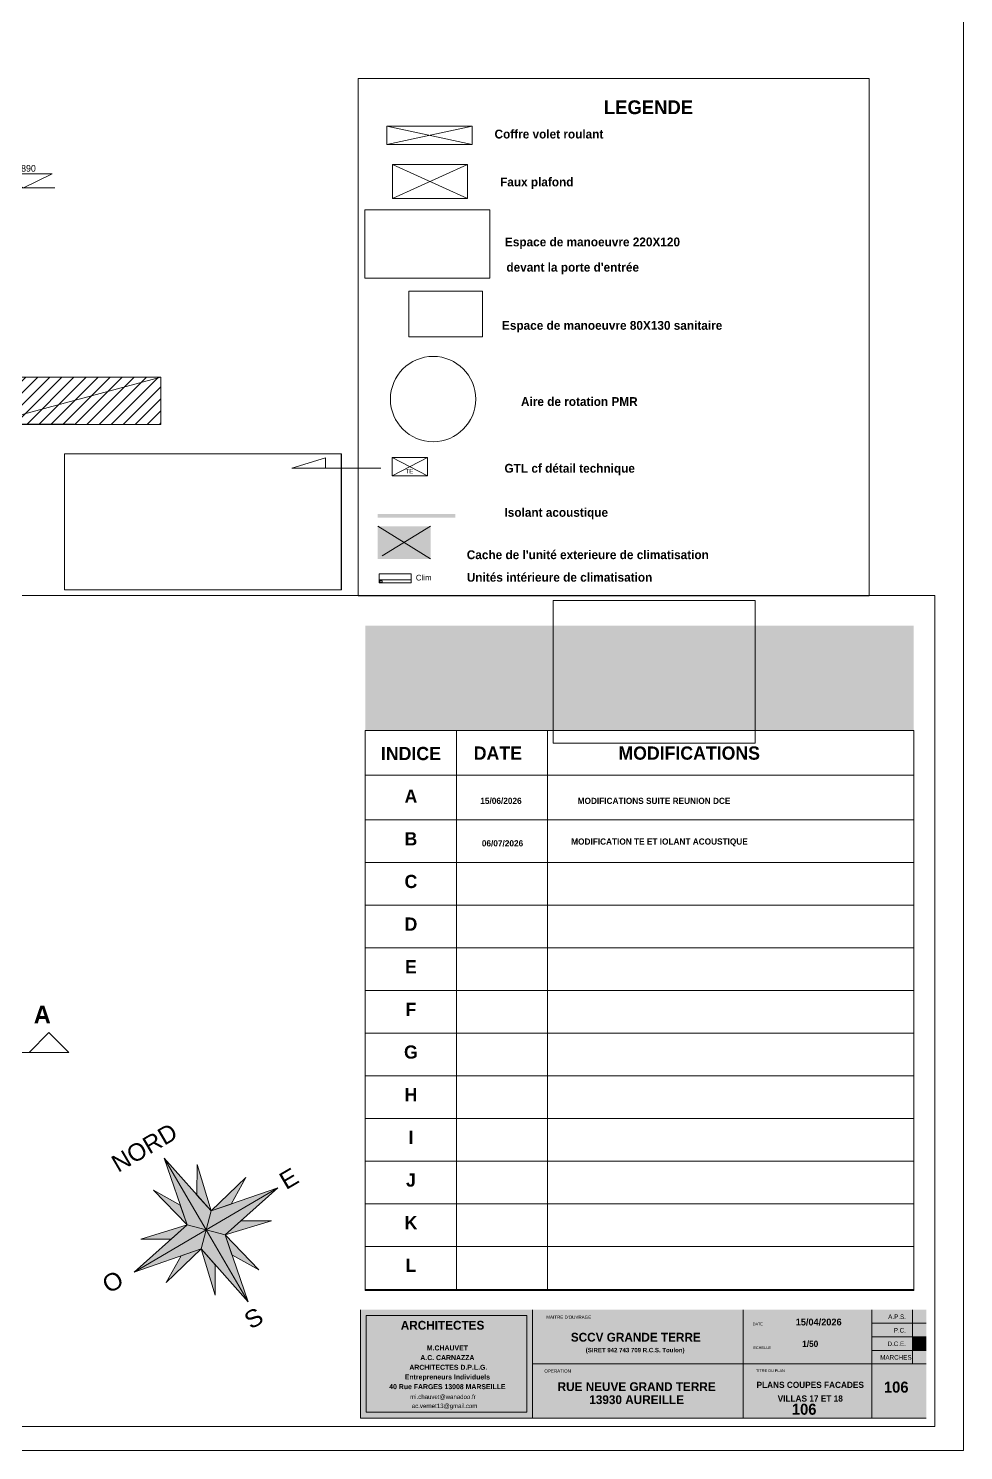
# Model space of a CAD drawing. Header units: metres. Extents: x -36.1 to 26, y -0.1 to 41.9.
# Drawn here: x 9.52 to 25.96, y -0.14 to 24.87 of the extents above; entities that cross this region are included whole.
import ezdxf
from ezdxf.enums import TextEntityAlignment as Align
from ezdxf.lldxf.tags import DXFTag

# ---------------------------------------------------------------- set-up
doc = ezdxf.new("R2010")
doc.units = ezdxf.units.M
doc.header["$MEASUREMENT"] = 0
doc.header["$XCLIPFRAME"] = 2
for name, color, linetype in [('Calque commun', 7, 'Continuous'), ('Calque100', 7, 'Continuous'), ('Calque5', 7, 'Continuous'), ('Calque9', 7, 'Continuous'), ('Cotations', 7, 'Continuous'), ('Textes', 7, 'Continuous')]:
    doc.layers.add(name, color=color, linetype=linetype)
doc.styles.add('Arial12', font='arial.ttf', dxfattribs={"width": 1.037433, "height": 2.319387})
doc.styles.add('Arial13', font='arial.ttf', dxfattribs={"width": 1.027642, "height": 2.319387})
doc.styles.add('Arial14', font='arial.ttf', dxfattribs={"width": 0.996783, "height": 2.319387})
doc.styles.add('Arial4', font='arial.ttf', dxfattribs={"height": 0.077313})
doc.styles.add('Arial5', font='arial.ttf', dxfattribs={"height": 0.098961})
doc.styles.add('Arial6', font='arial.ttf', dxfattribs={"height": 0.185551})
doc.styles.add('Arial7', font='arial.ttf', dxfattribs={"height": 0.216476})
doc.styles.add('Century Gothic14', font='GOTHICB.TTF', dxfattribs={"height": 0.193894})
doc.styles.add('Century Gothic16', font='GOTHIC.TTF', dxfattribs={"height": 0.159822})
doc.styles.add('Century Gothic17', font='GOTHIC.TTF', dxfattribs={"height": 0.159838})
doc.styles.add('Century Gothic18', font='GOTHICB.TTF', dxfattribs={"height": 0.155115})
doc.styles.add('Century Gothic19', font='GOTHICB.TTF', dxfattribs={"height": 0.241204})
doc.styles.add('Century Gothic2', font='GOTHIC.TTF', dxfattribs={"height": 0.116363})
doc.styles.add('Century Gothic20', font='GOTHICB.TTF', dxfattribs={"height": 0.046535})
doc.styles.add('Century Gothic21', font='GOTHICB.TTF', dxfattribs={"height": 0.077558})
doc.styles.add('Century Gothic22', font='GOTHICB.TTF', dxfattribs={"height": 0.465345})
doc.styles.add('Century Gothic24', font='GOTHICB.TTF', dxfattribs={"height": 0.108581})
doc.styles.add('Century Gothic25', font='GOTHICB.TTF', dxfattribs={"height": 0.242755})
doc.styles.add('Century Gothic6', font='GOTHIC.TTF', dxfattribs={"height": 0.077575})
doc.styles.add('Century Gothic8', font='GOTHICB.TTF', dxfattribs={"height": 0.31023})
tags = doc.linetypes.add('DASHDOT2', pattern=[0.5, 0.25, -0.125, 0, -0.125]).pattern_tags.tags
tags[10:11] = [DXFTag(74, 4), DXFTag(75, 0), DXFTag(340, '0'), DXFTag(46, 1.0), DXFTag(50, 0.0), DXFTag(44, 0.0), DXFTag(45, 0.0)]
tags[8:9] = [DXFTag(74, 4), DXFTag(75, 0), DXFTag(340, '0'), DXFTag(46, 1.0), DXFTag(50, 0.0), DXFTag(44, 0.0), DXFTag(45, 0.0)]
tags[6:7] = [DXFTag(74, 4), DXFTag(75, 0), DXFTag(340, '0'), DXFTag(46, 1.0), DXFTag(50, 0.0), DXFTag(44, 0.0), DXFTag(45, 0.0)]
tags[4:5] = [DXFTag(74, 4), DXFTag(75, 0), DXFTag(340, '0'), DXFTag(46, 1.0), DXFTag(50, 0.0), DXFTag(44, 0.0), DXFTag(45, 0.0)]
tags = doc.linetypes.add('DIVIDE2', pattern=[0.625, 0.25, -0.125, 0, -0.125, 0, -0.125]).pattern_tags.tags
tags[14:15] = [DXFTag(74, 4), DXFTag(75, 0), DXFTag(340, '0'), DXFTag(46, 1.0), DXFTag(50, 0.0), DXFTag(44, 0.0), DXFTag(45, 0.0)]
tags[12:13] = [DXFTag(74, 4), DXFTag(75, 0), DXFTag(340, '0'), DXFTag(46, 1.0), DXFTag(50, 0.0), DXFTag(44, 0.0), DXFTag(45, 0.0)]
tags[10:11] = [DXFTag(74, 4), DXFTag(75, 0), DXFTag(340, '0'), DXFTag(46, 1.0), DXFTag(50, 0.0), DXFTag(44, 0.0), DXFTag(45, 0.0)]
tags[8:9] = [DXFTag(74, 4), DXFTag(75, 0), DXFTag(340, '0'), DXFTag(46, 1.0), DXFTag(50, 0.0), DXFTag(44, 0.0), DXFTag(45, 0.0)]
tags[6:7] = [DXFTag(74, 4), DXFTag(75, 0), DXFTag(340, '0'), DXFTag(46, 1.0), DXFTag(50, 0.0), DXFTag(44, 0.0), DXFTag(45, 0.0)]
tags[4:5] = [DXFTag(74, 4), DXFTag(75, 0), DXFTag(340, '0'), DXFTag(46, 1.0), DXFTag(50, 0.0), DXFTag(44, 0.0), DXFTag(45, 0.0)]
tags = doc.linetypes.add('HIDDEN', pattern=[0.375, 0.25, -0.125]).pattern_tags.tags
tags[6:7] = [DXFTag(74, 4), DXFTag(75, 0), DXFTag(340, '0'), DXFTag(46, 1.0), DXFTag(50, 0.0), DXFTag(44, 0.0), DXFTag(45, 0.0)]
tags[4:5] = [DXFTag(74, 4), DXFTag(75, 0), DXFTag(340, '0'), DXFTag(46, 1.0), DXFTag(50, 0.0), DXFTag(44, 0.0), DXFTag(45, 0.0)]
tags = doc.linetypes.add('HIDDEN2', pattern=[0.1875, 0.125, -0.0625]).pattern_tags.tags
tags[6:7] = [DXFTag(74, 4), DXFTag(75, 0), DXFTag(340, '0'), DXFTag(46, 1.0), DXFTag(50, 0.0), DXFTag(44, 0.0), DXFTag(45, 0.0)]
tags[4:5] = [DXFTag(74, 4), DXFTag(75, 0), DXFTag(340, '0'), DXFTag(46, 1.0), DXFTag(50, 0.0), DXFTag(44, 0.0), DXFTag(45, 0.0)]
picture_1 = doc.add_image_def('image1.jpg', size_in_pixel=(1169, 826))
picture_2 = doc.add_image_def('image2.jpg', size_in_pixel=(789, 328))

# ---------------------------------------------------------------- blocks, each defined once
blk = doc.blocks.new('Block4')
at = {"layer": 'Calque commun', "color": 0, "linetype": 'Continuous', "lineweight": 9}
blk.add_line((-0.55, 0), (0.55, 0), dxfattribs=at)
blk.add_polyline3d([(-0.5, 0.25, 0), (0, 0, 0), (0.5, 0.25, 0), (-0.5, 0.25, 0)], dxfattribs=at)
blk = doc.blocks.new('Lvl1')
at = {"layer": 'Calque commun', "color": 0, "linetype": 'ByBlock', "lineweight": -2}
blk.add_blockref('Block4', (0, 0), dxfattribs=at)
blk = doc.blocks.new('new222')
at = {"layer": 'Calque commun', "color": 5, "linetype": 'ByBlock', "lineweight": -2}
blk.add_blockref('Lvl1', (9.432, 22.065), dxfattribs=at)
at = {"layer": 'Calque commun', "color": 5, "linetype": 'ByBlock', "lineweight": -2, "style": 'Century Gothic2'}
blk.add_text('12890', height=0.1164, dxfattribs=at).set_placement((9.431, 22.315), align=Align.BOTTOM_CENTER)
blk = doc.blocks.new('hatch2')
at = {"layer": 'Calque commun', "color": 7, "linetype": 'Continuous', "lineweight": 9}
for p, q in [((-4.189, 19.291), (-5.565, 17.915)), ((-3.977, 19.29), (-5.352, 17.915)), ((-3.766, 19.289), (-5.14, 17.915)), ((-3.555, 19.288), (-4.928, 17.915)), ((-3.343, 19.288), (-4.716, 17.915)), ((-4.4, 19.292), (-4.632, 19.06)), ((-4.613, 19.291), (-4.632, 19.272)), ((-3.132, 19.287), (-4.504, 17.915)), ((-2.921, 19.286), (-4.292, 17.915)), ((-2.709, 19.285), (-4.08, 17.915)), ((-2.498, 19.284), (-3.867, 17.915)), ((-2.287, 19.284), (-3.655, 17.915)), ((-2.075, 19.283), (-3.443, 17.915)), ((-1.864, 19.282), (-3.231, 17.915)), ((-1.653, 19.281), (-3.019, 17.915)), ((-1.441, 19.28), (-2.807, 17.915)), ((-1.23, 19.28), (-2.595, 17.915)), ((-1.019, 19.279), (-2.383, 17.915)), ((-0.807, 19.278), (-2.17, 17.915)), ((-0.596, 19.277), (-1.958, 17.915)), ((-0.385, 19.276), (-1.746, 17.915)), ((-0.173, 19.276), (-1.534, 17.915)), ((0.038, 19.275), (-1.322, 17.915)), ((0.249, 19.274), (-1.11, 17.915)), ((0.461, 19.273), (-0.898, 17.915)), ((0.672, 19.272), (-0.686, 17.915)), ((0.883, 19.272), (-0.473, 17.915)), ((1.095, 19.271), (-0.261, 17.915)), ((1.306, 19.27), (-0.049, 17.915)), ((1.517, 19.269), (0.163, 17.915)), ((1.729, 19.268), (0.375, 17.915)), ((1.94, 19.268), (0.587, 17.915)), ((2.151, 19.267), (0.799, 17.915)), ((2.204, 19.108), (1.011, 17.915)), ((-15.302, 18.996), (-16.15, 18.148)), ((-15.09, 18.996), (-16.15, 17.936)), ((-15.939, 18.996), (-16.149, 18.786)), ((-15.726, 18.996), (-16.149, 18.573)), ((-15.514, 18.996), (-16.149, 18.361)), ((-14.878, 18.996), (-15.959, 17.915)), ((-14.666, 18.996), (-15.747, 17.915)), ((-14.454, 18.996), (-15.535, 17.915)), ((-14.241, 18.996), (-15.323, 17.915)), ((-14.029, 18.996), (-15.11, 17.915)), ((-13.817, 18.996), (-14.898, 17.915)), ((-13.605, 18.996), (-14.686, 17.915)), ((-13.393, 18.996), (-14.474, 17.915)), ((-13.181, 18.996), (-14.262, 17.915)), ((-12.969, 18.996), (-14.05, 17.915)), ((-12.757, 18.996), (-13.838, 17.915)), ((-12.544, 18.996), (-13.625, 17.915)), ((-12.331, 18.998), (-13.413, 17.915)), ((-12.117, 18.999), (-13.201, 17.915)), ((-11.904, 19.001), (-12.989, 17.915)), ((-11.691, 19.001), (-12.777, 17.915)), ((-11.478, 19.001), (-12.565, 17.915)), ((-11.266, 19.002), (-12.353, 17.915)), ((-11.053, 19.002), (-12.141, 17.915)), ((-10.841, 19.002), (-11.928, 17.915)), ((-10.629, 19.002), (-11.716, 17.915)), ((-10.417, 19.002), (-11.504, 17.915)), ((-10.205, 19.002), (-11.292, 17.915)), ((-9.993, 19.002), (-11.08, 17.915)), ((-9.781, 19.002), (-10.868, 17.915)), ((-9.568, 19.002), (-10.656, 17.915)), ((-9.356, 19.002), (-10.444, 17.915)), ((-9.144, 19.002), (-10.231, 17.915)), ((-8.932, 19.002), (-10.019, 17.915)), ((-8.72, 19.002), (-9.807, 17.915)), ((-8.508, 19.002), (-9.595, 17.915)), ((-8.296, 19.002), (-9.383, 17.915)), ((-8.083, 19.002), (-9.171, 17.915)), ((-7.871, 19.002), (-8.959, 17.915)), ((-7.659, 19.002), (-8.746, 17.915)), ((-7.447, 19.002), (-8.534, 17.915)), ((-7.235, 19.002), (-8.322, 17.915)), ((-7.023, 19.002), (-8.11, 17.915)), ((-6.811, 19.002), (-7.898, 17.915)), ((-6.599, 19.002), (-7.686, 17.915)), ((-6.386, 19.002), (-7.474, 17.915)), ((-6.174, 19.002), (-7.262, 17.915)), ((-5.962, 19.002), (-7.049, 17.915)), ((-5.75, 19.002), (-6.837, 17.915)), ((-5.538, 19.002), (-6.625, 17.915)), ((-5.326, 19.002), (-6.413, 17.915)), ((-5.114, 19.002), (-6.201, 17.915)), ((-4.902, 19.002), (-5.989, 17.915)), ((-4.689, 19.002), (-5.777, 17.915)), ((2.202, 18.893), (1.224, 17.915)), ((2.199, 18.678), (1.436, 17.915)), ((2.394, 18.661), (1.648, 17.915)), ((2.605, 18.66), (1.86, 17.915)), ((2.817, 18.66), (2.072, 17.915)), ((3.028, 18.659), (2.284, 17.915)), ((3.24, 18.658), (2.496, 17.915)), ((3.452, 18.658), (2.709, 17.915)), ((3.663, 18.657), (2.921, 17.915)), ((3.875, 18.657), (3.133, 17.915)), ((4.086, 18.656), (3.345, 17.915)), ((4.298, 18.655), (3.557, 17.915)), ((4.509, 18.655), (3.769, 17.915)), ((4.721, 18.654), (3.981, 17.915)), ((4.932, 18.654), (4.193, 17.915)), ((5.144, 18.653), (4.406, 17.915)), ((5.355, 18.652), (4.618, 17.915)), ((5.567, 18.652), (4.83, 17.915)), ((5.778, 18.651), (5.042, 17.915)), ((5.99, 18.651), (5.254, 17.915)), ((6.2, 18.649), (5.466, 17.915)), ((6.409, 18.646), (5.678, 17.915)), ((6.618, 18.643), (5.89, 17.915)), ((6.827, 18.639), (6.103, 17.915)), ((7.038, 18.638), (6.315, 17.915)), ((7.262, 18.65), (6.527, 17.915)), ((7.487, 18.663), (6.739, 17.915)), ((7.712, 18.676), (6.951, 17.915)), ((7.937, 18.688), (7.163, 17.915)), ((8.162, 18.701), (7.375, 17.915)), ((8.386, 18.714), (7.588, 17.915)), ((8.611, 18.726), (7.8, 17.915)), ((8.833, 18.736), (8.012, 17.915)), ((9.045, 18.736), (8.224, 17.915)), ((9.258, 18.736), (8.436, 17.915)), ((9.47, 18.736), (8.648, 17.915)), ((9.682, 18.736), (8.849, 17.904)), ((9.894, 18.736), (9.061, 17.904)), ((10.106, 18.736), (9.274, 17.904)), ((10.318, 18.736), (9.486, 17.904)), ((10.53, 18.736), (9.698, 17.904)), ((10.742, 18.736), (9.91, 17.904)), ((10.955, 18.736), (10.122, 17.904)), ((11.167, 18.736), (10.334, 17.904)), ((11.379, 18.736), (10.546, 17.904)), ((11.591, 18.736), (10.758, 17.904)), ((11.803, 18.736), (10.971, 17.904)), ((11.848, 18.569), (11.183, 17.904)), ((11.848, 18.357), (11.395, 17.904)), ((11.848, 18.144), (11.607, 17.904)), ((11.848, 17.932), (11.819, 17.904))]:
    blk.add_line(p, q, dxfattribs=at)
at = {"layer": 'Calque commun', "color": 7, "linetype": 'Continuous', "lineweight": 18}
mesh = blk.add_polyface(dxfattribs=at)
corners = [(2.198, 18.661), (-4.632, 19.002), (-4.466, 19.292), (-10.882, 19.002), (-16.15, 17.915), (-11.019, 19.002), (-11.019, 19.012), (8.79, 17.915), (11.848, 18.736), (11.848, 17.904), (8.79, 18.736), (7.013, 18.636), (-11.886, 19.001), (-12.542, 18.996), (6.12, 18.65), (-16.149, 18.996), (2.184, 19.267), (-10.882, 19.024), (-4.632, 19.291), (2.207, 19.267), (8.79, 17.904)]
mesh.append_faces([[corners[k] for k in face] for face in [(10, 7, 11), (5, 4, 12)]], dxfattribs={"vtx0": -1, "vtx1": -1, "color": 7})
mesh.append_faces([[corners[k] for k in face] for face in [(0, 1, 2), (3, 4, 5), (0, 4, 1)]], dxfattribs={"vtx0": -1, "vtx1": -1, "vtx2": -1, "color": 7})
mesh.append_faces([[corners[k] for k in face] for face in [(3, 5, 6), (7, 8, 9), (0, 7, 4), (0, 2, 16)]], dxfattribs={"vtx0": -1, "vtx2": -1, "color": 7})
mesh.append_faces([[corners[k] for k in face] for face in [(17, 3, 6), (19, 0, 16)]], dxfattribs={"vtx1": -1, "color": 7})
mesh.append_faces([[corners[k] for k in face] for face in [(13, 12, 4), (0, 14, 7), (3, 1, 4), (10, 8, 7), (14, 11, 7)]], dxfattribs={"vtx1": -1, "vtx2": -1, "color": 7})
mesh.append_faces([[corners[k] for k in face] for face in [(4, 15, 13), (1, 18, 2), (9, 20, 7)]], dxfattribs={"vtx2": -1, "color": 7})
blk = doc.blocks.new('fleche08')
at = {"layer": 'Calque100', "color": 6, "linetype": 'Continuous', "lineweight": 18}
mesh = blk.add_polyface(dxfattribs=at)
corners = [(-0.35, -0.35), (0, 0), (0.35, -0.35)]
mesh.append_faces([[corners[k] for k in face] for face in [(0, 1, 2)]], dxfattribs={"color": 6})
blk = doc.blocks.new('CARTDCE')
at = {"layer": 'Calque commun', "color": 9, "linetype": 'Continuous', "lineweight": 9}
for p, q in [((20.202, 28.93), (-21.798, 28.93)), ((-21.798, 28.93), (-21.798, 27.609)), ((20.202, -0.3), (20.202, 28.93)), ((-21.798, -0.3), (-21.798, 1.265)), ((-21.798, -0.3), (20.202, -0.3))]:
    blk.add_line(p, q, dxfattribs=at)
at = {"layer": 'Calque commun', "color": 7, "linetype": 'Continuous', "lineweight": 9}
for p, q in [((3.381, 24.184), (3.381, 4.528)), ((6.588, 24.184), (6.588, 4.528)), ((0, 0), (0, 3.812)), ((17.996, 1.906, -3.494), (17.996, 3.812, -3.494)), ((19.425, 1.906, -3.494), (19.425, 3.812, -3.494)), ((17.996, 3.335, -3.494), (19.902, 3.335, -3.494)), ((17.996, 2.859, -3.494), (19.902, 2.859, -3.494)), ((17.996, 2.382, -3.494), (19.902, 2.382, -3.494)), ((6.059, 0), (0, 0)), ((19.902, 0), (6.059, 0))]:
    blk.add_line(p, q, dxfattribs=at)
at = {"layer": 'Calque commun', "color": 7, "linetype": 'Continuous', "lineweight": 18}
for p, q in [((0.206, 3.606), (5.853, 3.606)), ((0.206, 0.206), (0.206, 3.606)), ((5.853, 3.606), (5.853, 0.206)), ((6.059, 0), (6.059, 3.812)), ((6.06, 3.812), (6.059, 0)), ((13.463, 3.812), (13.463, 0)), ((17.996, 0), (17.996, 3.812)), ((19.902, 1.906), (6.059, 1.906)), ((5.853, 0.206), (0.206, 0.206))]:
    blk.add_line(p, q, dxfattribs=at)
for points in [[(0.174, 27.878), (19.464, 27.878), (0.174, 24.184), (19.464, 24.184)], [(19.902, 3.812), (0, 3.812), (19.902, 0), (0, 0)], [(0, 3.812), (19.902, 3.812), (0, 0), (19.902, 0)]]:
    blk.add_trace(points, dxfattribs=at)
at = {"layer": 'Calque commun', "color": 18, "linetype": 'Continuous', "lineweight": 9}
blk.add_trace([(19.902, 2.859), (19.425, 2.859), (19.902, 2.382), (19.425, 2.382)], dxfattribs=at)
at = {"layer": 'Calque commun', "color": 7, "linetype": 'ByBlock', "lineweight": -2, "style": 'Century Gothic19'}
blk.add_text('15/04/2026', height=0.2412, dxfattribs=at).set_placement((16.12, 3.185), align=Align.BOTTOM_CENTER)
at = {"layer": 'Calque commun', "color": 7, "linetype": 'ByBlock', "lineweight": -2}
for s, style, p in [('A.P.S.', 'Century Gothic16', (19.191, 3.436, -3.494)), ('P.C.', 'Century Gothic17', (19.191, 2.96, -3.494)), ('D.C.E.', 'Century Gothic17', (19.191, 2.484, -3.494)), ('MARCHES', 'Century Gothic17', (19.388, 2.007, -3.494))]:
    blk.add_text(s, height=0.1598, dxfattribs=dict(at, style=style)).set_placement(p, align=Align.BOTTOM_RIGHT)
for s, height, style, p in [('SCCV GRANDE TERRE', 0.3091, 'Century Gothic18', (9.688, 2.597, 0)), ('(SIRET 942 743 709 R.C.S. Toulon)', 0.15455, 'Century Gothic21', (9.665, 2.268, 0))]:
    blk.add_text(s, height=height, rotation=360, dxfattribs=dict(at, style=style)).set_placement(p, align=Align.BOTTOM_CENTER)
at = {"layer": 'Calque commun', "color": 7, "linetype": 'ByBlock', "lineweight": -2, "attachment_point": 8, "rotation": 360}
for s, insert, char_height, line_spacing_factor, style in [(' \\PARCHITECTES', (2.891, 3.106, 0), 0.3091, 0.889662, 'Century Gothic18'), ('M.CHAUVET\\PA.C. CARNAZZA\\P ARCHITECTES D.P.L.G.\\PEntrepreneurs Individuels\\P40 Rue FARGES 13008 MARSEILLE', (3.061, 1.014, 0), 0.17601, 1.160429, 'Century Gothic20'), ('RUE NEUVE GRAND TERRE\\P13930 AUREILLE', (9.718, 0.487, 0), 0.3091, 0.889662, 'Century Gothic18')]:
    blk.add_mtext(s, dxfattribs=dict(at, insert=insert, char_height=char_height, line_spacing_factor=line_spacing_factor, style=style))
at = {"layer": 'Textes', "color": 5, "linetype": 'ByBlock', "lineweight": -2, "style": 'Century Gothic22'}
for s, height, p in [('DATE', 0.4653, (3.989, 23.019)), ('MODIFICATIONS', 0.46535, (9.077, 23.019))]:
    blk.add_text(s, height=height, dxfattribs=at).set_placement(p, align=Align.BOTTOM_LEFT)
at = {"layer": 'Textes', "color": 7, "linetype": 'ByBlock', "lineweight": -2}
for s, height, style, p in [("MAITRE D'OUVRAGE", 0.11338, 'Arial7', (7.328, 3.549)), ('DATE', 0.0972, 'Arial6', (13.981, 3.307)), ('ECHELLE', 0.0972, 'Arial6', (14.131, 2.474)), ('OPERATION', 0.1134, 'Arial7', (6.939, 1.655)), ('TITRE DU PLAN', 0.09718, 'Arial6', (14.424, 1.665))]:
    blk.add_text(s, height=height, rotation=360, dxfattribs=dict(at, style=style)).set_placement(p, align=Align.MIDDLE_CENTER)
at = {"layer": 'Textes', "color": 5, "linetype": 'ByBlock', "lineweight": -2, "insert": (1.779, 5.142), "char_height": 0.4653, "attachment_point": 8, "line_spacing_factor": 1.934048, "style": 'Century Gothic22'}
blk.add_mtext('INDICE\\PA\\PB\\PC\\PD\\PE\\PF\\PG\\PH\\PI\\PJ\\PK\\PL', dxfattribs=at)
at = {"layer": 'Textes', "color": 7, "linetype": 'ByBlock', "lineweight": -2, "insert": (1.752, 0.304, 0), "char_height": 0.15459, "attachment_point": 7, "rotation": 360, "line_spacing_factor": 1.237506, "style": 'Century Gothic6'}
blk.add_mtext('mi.chauvet@wanadoo.fr\\P ac.vernet13@gmail.com', dxfattribs=at)
at = {"layer": 'Calque commun', "color": 5, "linetype": 'DIVIDE2', "lineweight": 9}
image = blk.add_image(picture_1, insert=(6.782, 23.744), size_in_units=(7.101, 5.018), dxfattribs=at)
image.set_boundary_path([(-2e-05, -0.0003), (1169, -0.0003), (1169, 826), (-2e-05, 826), (-2e-05, -0.0003)])
at = {"layer": 'Calque commun', "color": 7, "linetype": 'Continuous', "lineweight": 9}
mesh = blk.add_polyface(dxfattribs=at)
corners = [(19.464, 24.184), (0.174, 24.184), (0.174, 4.493), (19.464, 4.493)]
mesh.append_faces([[corners[k] for k in face] for face in [(0, 1, 2, 3)]], dxfattribs={"color": 7})
mesh = blk.add_polyface(dxfattribs=at)
corners = [(19.464, 24.184), (0.174, 24.184), (0.174, 22.615), (19.464, 22.615)]
mesh.append_faces([[corners[k] for k in face] for face in [(0, 1, 2, 3)]], dxfattribs={"color": 7})
mesh = blk.add_polyface(dxfattribs=at)
corners = [(0.174, 21.046), (19.464, 21.046), (19.464, 19.544), (0.174, 19.544)]
mesh.append_faces([[corners[k] for k in face] for face in [(0, 1, 2, 3)]], dxfattribs={"color": 7})
mesh = blk.add_polyface(dxfattribs=at)
corners = [(0.174, 19.544), (19.464, 19.544), (19.464, 18.043), (0.174, 18.043)]
mesh.append_faces([[corners[k] for k in face] for face in [(0, 1, 2, 3)]], dxfattribs={"color": 7})
mesh = blk.add_polyface(dxfattribs=at)
corners = [(0.174, 18.043), (19.464, 18.043), (19.464, 16.541), (0.174, 16.541)]
mesh.append_faces([[corners[k] for k in face] for face in [(0, 1, 2, 3)]], dxfattribs={"color": 7})
mesh = blk.add_polyface(dxfattribs=at)
corners = [(0.174, 16.541), (19.464, 16.541), (19.464, 15.039), (0.174, 15.039)]
mesh.append_faces([[corners[k] for k in face] for face in [(0, 1, 2, 3)]], dxfattribs={"color": 7})
mesh = blk.add_polyface(dxfattribs=at)
corners = [(0.174, 15.039), (19.464, 15.039), (19.464, 13.538), (0.174, 13.538)]
mesh.append_faces([[corners[k] for k in face] for face in [(0, 1, 2, 3)]], dxfattribs={"color": 7})
mesh = blk.add_polyface(dxfattribs=at)
corners = [(0.174, 13.538), (19.464, 13.538), (19.464, 12.036), (0.174, 12.036)]
mesh.append_faces([[corners[k] for k in face] for face in [(0, 1, 2, 3)]], dxfattribs={"color": 7})
mesh = blk.add_polyface(dxfattribs=at)
corners = [(0.174, 12.036), (19.464, 12.036), (19.464, 10.535), (0.174, 10.535)]
mesh.append_faces([[corners[k] for k in face] for face in [(0, 1, 2, 3)]], dxfattribs={"color": 7})
mesh = blk.add_polyface(dxfattribs=at)
corners = [(0.174, 10.535), (19.464, 10.535), (19.464, 9.033), (0.174, 9.033)]
mesh.append_faces([[corners[k] for k in face] for face in [(0, 1, 2, 3)]], dxfattribs={"color": 7})
mesh = blk.add_polyface(dxfattribs=at)
corners = [(0.174, 9.033), (19.464, 9.033), (19.464, 7.531), (0.174, 7.531)]
mesh.append_faces([[corners[k] for k in face] for face in [(0, 1, 2, 3)]], dxfattribs={"color": 7})
mesh = blk.add_polyface(dxfattribs=at)
corners = [(0.174, 7.531), (19.464, 7.531), (19.464, 6.03), (0.174, 6.03)]
mesh.append_faces([[corners[k] for k in face] for face in [(0, 1, 2, 3)]], dxfattribs={"color": 7})
mesh = blk.add_polyface(dxfattribs=at)
corners = [(0.174, 6.03), (19.464, 6.03), (19.464, 4.528), (0.174, 4.528)]
mesh.append_faces([[corners[k] for k in face] for face in [(0, 1, 2, 3)]], dxfattribs={"color": 7})
blk = doc.blocks.new('b1000')
at = {"layer": 'Calque9', "color": 7, "linetype": 'ByBlock', "lineweight": 9}
for p, q in [((198.31, 346.17), (196.51, 336.85)), ((198.38, 335), (198.31, 346.17)), ((198.31, 346.17), (198.38, 335)), ((200.23, 336.87), (198.31, 346.17)), ((197.04, 339.63), (194.94, 343.15)), ((194.94, 343.15), (196.51, 336.85)), ((201.71, 343.2), (199.65, 339.65)), ((200.23, 336.87), (201.71, 343.2)), ((196.51, 336.85), (190.18, 338.33)), ((190.18, 338.33), (193.73, 336.28)), ((196.51, 336.85), (197.04, 339.63)), ((197.04, 339.63), (197.04, 339.63)), ((199.65, 339.65), (200.23, 336.87)), ((206.53, 338.44), (200.23, 336.87)), ((203.01, 336.34), (206.53, 338.44)), ((196.51, 336.85), (187.21, 334.93)), ((193.73, 336.28), (196.51, 336.85)), ((196.51, 336.85), (198.38, 335)), ((198.38, 335), (196.51, 336.85)), ((196.51, 336.85), (196.51, 336.85)), ((198.38, 335), (200.23, 336.87)), ((198.38, 335), (200.23, 336.87)), ((200.23, 336.87), (200.23, 336.87)), ((200.23, 336.87), (200.23, 336.87)), ((200.23, 336.87), (209.54, 335.07)), ((200.23, 336.87), (203.01, 336.34)), ((203.01, 336.34), (203.01, 336.34)), ((198.38, 335), (187.21, 334.93)), ((187.21, 334.93), (198.38, 335)), ((187.21, 334.93), (196.53, 333.13)), ((196.53, 333.13), (198.38, 335)), ((198.38, 335), (196.53, 333.13)), ((209.54, 335.07), (198.38, 335)), ((209.54, 335.07), (198.38, 335)), ((198.38, 335), (198.38, 335)), ((198.38, 335), (198.38, 335)), ((198.45, 323.84), (198.38, 335)), ((198.38, 335), (198.38, 335)), ((200.25, 333.15), (198.38, 335)), ((198.38, 335), (198.45, 323.84)), ((198.38, 335), (200.25, 333.15)), ((200.25, 333.15), (209.54, 335.07)), ((193.75, 333.67), (190.23, 331.56)), ((190.23, 331.56), (196.53, 333.13)), ((196.53, 333.13), (193.75, 333.67)), ((196.53, 333.13), (195.05, 326.81)), ((196.53, 333.13), (196.53, 333.13)), ((197.1, 330.35), (196.53, 333.13)), ((196.53, 333.13), (196.53, 333.13)), ((196.53, 333.13), (198.45, 323.84)), ((196.53, 333.13), (196.53, 333.13)), ((198.45, 323.84), (200.25, 333.15)), ((200.25, 333.15), (199.71, 330.37)), ((203.03, 333.73), (200.25, 333.15)), ((200.25, 333.15), (200.25, 333.15)), ((201.82, 326.85), (200.25, 333.15)), ((200.25, 333.15), (206.57, 331.67)), ((200.25, 333.15), (200.25, 333.15)), ((206.57, 331.67), (203.03, 333.73)), ((195.05, 326.81), (197.1, 330.35)), ((197.1, 330.35), (197.1, 330.35)), ((199.71, 330.37), (199.71, 330.37)), ((199.71, 330.37), (201.82, 326.85)), ((206.57, 331.67), (206.57, 331.67))]:
    blk.add_line(p, q, dxfattribs=at)
at = {"layer": 'Calque9', "color": 54, "linetype": 'ByBlock', "lineweight": 9}
for points in [[(198.38, 335), (198.31, 346.17), (196.51, 336.85)], [(199.65, 339.65), (200.23, 336.87), (201.71, 343.2)]]:
    blk.add_trace(points, dxfattribs=at)
at = {"layer": 'Calque9', "color": 51, "linetype": 'ByBlock', "lineweight": 9}
for points in [[(198.31, 346.17), (198.38, 335), (200.23, 336.87)], [(196.51, 336.85), (197.04, 339.63), (194.94, 343.15)]]:
    blk.add_trace(points, dxfattribs=at)
at = {"layer": 'Calque9', "color": 9, "linetype": 'ByBlock', "lineweight": 9}
for points in [[(193.73, 336.28), (196.51, 336.85), (190.18, 338.33)], [(187.21, 334.93), (196.53, 333.13), (198.38, 335)]]:
    blk.add_trace(points, dxfattribs=at)
at = {"layer": 'Calque9', "color": 134, "linetype": 'ByBlock', "lineweight": 9}
for points in [[(200.23, 336.87), (203.01, 336.34), (206.53, 338.44)], [(198.38, 335), (200.25, 333.15), (209.54, 335.07)]]:
    blk.add_trace(points, dxfattribs=at)
at = {"layer": 'Calque9', "color": 180, "linetype": 'ByBlock', "lineweight": 9}
for points in [[(187.21, 334.93), (198.38, 335), (196.51, 336.85)], [(190.23, 331.56), (196.53, 333.13), (193.75, 333.67)]]:
    blk.add_trace(points, dxfattribs=at)
at = {"layer": 'Calque9', "color": 4, "linetype": 'ByBlock', "lineweight": 9}
for points in [[(198.38, 335), (200.23, 336.87), (209.54, 335.07)], [(200.25, 333.15), (206.57, 331.67), (203.03, 333.73)]]:
    blk.add_trace(points, dxfattribs=at)
at = {"layer": 'Calque9', "color": 240, "linetype": 'ByBlock', "lineweight": 9}
for points in [[(198.38, 335), (196.53, 333.13), (198.45, 323.84)], [(200.25, 333.15), (199.71, 330.37), (201.82, 326.85)]]:
    blk.add_trace(points, dxfattribs=at)
at = {"layer": 'Calque9', "color": 40, "linetype": 'ByBlock', "lineweight": 9}
for points in [[(198.45, 323.84), (200.25, 333.15), (198.38, 335)], [(195.05, 326.81), (197.1, 330.35), (196.53, 333.13)]]:
    blk.add_trace(points, dxfattribs=at)
at = {"layer": 'Calque9', "color": 7, "linetype": 'ByBlock', "lineweight": -2}
for s, height, style, width, p in [('NORD', 2.319, 'Arial14', 0.996783, (191.99, 346.83)), ('O', 2.32, 'Arial13', 1.027642, (182.77, 333.38)), ('E', 2.32, 'Arial12', 1.037433, (210.33, 333.56)), ('S', 2.32, 'Arial12', 1.037433, (196.87, 319.7))]:
    blk.add_text(s, height=height, rotation=0.3707, dxfattribs=dict(at, style=style, width=width)).set_placement(p, align=Align.BOTTOM_LEFT)
blk = doc.blocks.new('N')
at = {"layer": 'Calque5', "color": 0, "linetype": 'ByBlock', "lineweight": -2}
blk.add_blockref('b1000', (-197.1, -330.35), dxfattribs=at)
blk = doc.blocks.new('nordmichel')
at = {"layer": 'Calque9', "color": 0, "linetype": 'Continuous', "lineweight": -2, "xscale": 0.5, "yscale": 0.5}
blk.add_blockref('N', (-0.637, -2.324, 121.08), dxfattribs=at)
blk = doc.blocks.new('120x220')
at = {"layer": 'Calque commun', "color": 7, "linetype": 'HIDDEN', "lineweight": 9}
mesh = blk.add_polyface(dxfattribs=at)
corners = [(0, 2.2), (0, 0), (1.2, 0), (1.2, 2.2)]
mesh.append_faces([[corners[k] for k in face] for face in [(0, 1, 2, 3)]], dxfattribs={"color": 7})
blk = doc.blocks.new('80x130')
at = {"layer": 'Calque commun', "color": 7, "linetype": 'HIDDEN', "lineweight": 9}
mesh = blk.add_polyface(dxfattribs=at)
corners = [(0, 0), (0, 1.3), (0.8, 1.3), (0.8, 0)]
mesh.append_faces([[corners[k] for k in face] for face in [(0, 1, 2, 3)]], dxfattribs={"color": 7})
blk = doc.blocks.new('te 62x32')
at = {"layer": 'Calque commun', "color": 1, "linetype": 'Continuous', "lineweight": 18}
for p, q in [((0, 0.32), (0.62, 0)), ((0.62, 0.32), (0, 0))]:
    blk.add_line(p, q, dxfattribs=at)
at = {"layer": 'Textes', "color": 5, "linetype": 'ByBlock', "lineweight": -2, "style": 'Arial4'}
blk.add_text('TE', height=0.0773, dxfattribs=at).set_placement((0.236, 0.018), align=Align.BOTTOM_LEFT)
at = {"layer": 'Calque commun', "color": 1, "linetype": 'Continuous', "lineweight": 18}
mesh = blk.add_polyface(dxfattribs=at)
corners = [(0, 0.32), (0.62, 0.32), (0.62, 0), (0, 0)]
mesh.append_faces([[corners[k] for k in face] for face in [(0, 1, 2, 3)]], dxfattribs={"color": 1})
blk = doc.blocks.new('clim-int2')
at = {"layer": 'Calque commun', "color": 0, "linetype": 'ByBlock', "lineweight": 9}
for p, q in [((0.567, 0.16), (0, 0.16)), ((0, 0.16), (0, 0)), ((0, 0.106), (0.567, 0.106)), ((0, 0), (0.567, 0)), ((0.567, 0), (0.567, 0.16))]:
    blk.add_line(p, q, dxfattribs=at)
blk.add_arc((0.531, 0.134), 0.02, 330, 329.9994, dxfattribs=at)

msp = doc.modelspace()

# ---------------------------------------------------------------- linework, layer by layer
at = {"layer": 'Calque commun', "color": 20, "linetype": 'HIDDEN2', "lineweight": 9}
for p, q in [((17.239, 22.478), (15.922, 21.879)), ((15.922, 22.478), (17.239, 21.879))]:
    msp.add_line(p, q, dxfattribs=at)
at = {"layer": 'Calque commun', "color": 7, "linetype": 'HIDDEN', "lineweight": 9}
for p, q in [((16.588, 15.539), (15.659, 16.113)), ((16.588, 16.113), (15.737, 15.594))]:
    msp.add_line(p, q, dxfattribs=at)
at = {"layer": 'Calque commun', "color": 21, "linetype": 'HIDDEN2', "lineweight": 9, "flags": 128}
msp.add_lwpolyline([(17.32, 22.829), (17.32, 23.149), (15.82, 23.149), (15.82, 22.829), (17.32, 22.829), (15.82, 23.149), (15.82, 22.829), (17.32, 23.149)], dxfattribs=at)
at = {"layer": 'Calque commun', "color": 1, "linetype": 'Continuous', "lineweight": 18}
msp.add_polyline3d([(15.717, 17.136, 0), (14.149, 17.136, 0), (14.742, 17.317, 0), (14.742, 17.136, 0)], dxfattribs=at)
at = {"layer": 'Calque commun', "color": 7, "linetype": 'HIDDEN', "lineweight": 9}
msp.add_arc((16.633, 18.351), 0.75, 270, 269.9994, dxfattribs=at)
at = {"layer": 'Calque commun', "color": 91, "linetype": 'Continuous', "lineweight": 9}
msp.add_trace([(15.659, 16.331), (17.027, 16.331), (15.659, 16.267), (17.027, 16.267)], dxfattribs=at)
at = {"layer": 'Calque commun', "color": 43, "linetype": 'HIDDEN', "lineweight": 9}
msp.add_trace([(16.588, 16.113), (15.659, 16.113), (16.588, 15.539), (15.659, 15.539)], dxfattribs=at)
at = {"layer": 'Cotations', "color": 1, "linetype": 'DASHDOT2', "lineweight": 18}
msp.add_line((-12.48, 6.861), (10.227, 6.861), dxfattribs=at)

# ---------------------------------------------------------------- block references
at = {"layer": 'Calque commun', "color": 5, "linetype": 'ByBlock', "lineweight": -2}
msp.add_blockref('new222', (0, 0), dxfattribs=at)
at = {"layer": 'Calque commun', "color": 0, "linetype": 'ByBlock', "lineweight": -2, "rotation": 90}
for name, p in [('120x220', (17.633, 20.48)), ('80x130', (17.505, 19.446))]:
    msp.add_blockref(name, p, dxfattribs=at)
at = {"layer": 'Calque commun', "color": 0, "linetype": 'ByBlock', "lineweight": -2}
for name, p in [('hatch2', (0, 0)), ('te 62x32', (15.913, 17.003)), ('fleche08', (9.877, 7.211))]:
    msp.add_blockref(name, p, dxfattribs=at)
at = {"layer": 'Calque commun', "color": 7, "linetype": 'HIDDEN2', "lineweight": -2, "xscale": -1, "yscale": -1, "zscale": -1}
msp.add_blockref('clim-int2', (16.249, 15.278), dxfattribs=at)
at = {"layer": 'Calque commun', "color": 0, "linetype": 'ByBlock', "lineweight": -2, "xscale": 0.5, "yscale": 0.5, "zscale": 0.5}
msp.add_blockref('CARTDCE', (15.354, 0.429), dxfattribs=at)
at = {"layer": 'Calque commun', "color": 0, "linetype": 'ByBlock', "lineweight": -2, "xscale": 0.2621439891210829, "yscale": 0.2621439762163855, "zscale": 0.26214399933815, "rotation": 30.00066694081863}
msp.add_blockref('nordmichel', (12.641, 3.737), dxfattribs=at)

# ---------------------------------------------------------------- texts
at = {"layer": 'Textes', "color": 5, "linetype": 'ByBlock', "lineweight": -2}
for s, height, style, p in [('LEGENDE', 0.2428, 'Century Gothic25', (19.636, 23.605)), ('A', 0.31, 'Century Gothic8', (9.611, 7.68))]:
    msp.add_text(s, height=height, dxfattribs=dict(at, style=style)).set_placement(p, align=Align.TOP_LEFT)
at = {"layer": 'Textes', "color": 5, "linetype": 'ByBlock', "lineweight": -2, "style": 'Century Gothic18'}
for s, p in [('Coffre volet roulant', (17.714, 22.888)), ('Faux plafond', (17.811, 22.046)), ('Espace de manoeuvre 220X120', (17.897, 20.991)), ("devant la porte d'entrée", (17.923, 20.546)), ('Espace de manoeuvre 80X130 sanitaire', (17.845, 19.523)), ('Aire de rotation PMR', (18.179, 18.184)), ('GTL cf détail technique', (17.889, 17.01)), ('Isolant acoustique', (17.889, 16.234)), ("Cache de l'unité exterieure de climatisation", (17.226, 15.489)), ('Unités intérieure de climatisation', (17.226, 15.093))]:
    msp.add_text(s, height=0.15512, dxfattribs=at).set_placement(p, align=Align.BOTTOM_LEFT)
at = {"layer": 'Textes', "color": 5, "linetype": 'ByBlock', "lineweight": -2, "style": 'Arial5'}
msp.add_text('Clim', height=0.099, dxfattribs=at).set_placement((16.606, 15.131), align=Align.BOTTOM_RIGHT)
at = {"layer": 'Textes', "color": 250, "linetype": 'ByBlock', "lineweight": -2}
for s, height, style, p in [('15/06/2026', 0.1086, 'Century Gothic24', (17.827, 11.198)), ('MODIFICATIONS SUITE REUNION DCE', 0.10858, 'Century Gothic24', (20.519, 11.198)), ('06/07/2026', 0.1086, 'Century Gothic24', (17.854, 10.451)), ('MODIFICATION TE ET IOLANT ACOUSTIQUE', 0.10858, 'Century Gothic24', (20.615, 10.482)), ('1/50', 0.1086, 'Century Gothic24', (23.266, 1.648)), ('106', 0.1939, 'Century Gothic14', (24.778, 0.818)), ('106', 0.1939, 'Century Gothic14', (23.159, 0.429))]:
    msp.add_text(s, height=height, dxfattribs=dict(at, style=style)).set_placement(p, align=Align.BOTTOM_CENTER)
at = {"layer": 'Textes', "color": 250, "linetype": 'ByBlock', "lineweight": -2, "insert": (23.266, 0.717), "char_height": 0.10858, "attachment_point": 8, "line_spacing_factor": 1.326204, "style": 'Century Gothic24'}
msp.add_mtext('PLANS COUPES FACADES\\PVILLAS 17 ET 18', dxfattribs=at)

# ---------------------------------------------------------------- pictures from other files: only their frames are drawn
at = {"layer": 'Calque commun', "color": 5, "linetype": 'DIVIDE2', "lineweight": 9}
image = msp.add_image(picture_2, insert=(10.15, 14.999), size_in_units=(4.867, 2.392), dxfattribs=at)
image.set_boundary_path([(-3e-05, 8e-07), (789, 8e-07), (789, 328), (-3e-05, 328), (-3e-05, 8e-07)])

# ---------------------------------------------------------------- meshes
at = {"layer": 'Calque commun', "color": 7, "linetype": 'Continuous', "lineweight": 9}
mesh = msp.add_polyface(dxfattribs=at)
corners = [(25.962, 41.858), (-34.038, 41.858), (-34.038, -0.142), (25.962, -0.142)]
mesh.append_faces([[corners[k] for k in face] for face in [(0, 1, 2, 3)]], dxfattribs={"color": 7})
mesh = msp.add_polyface(dxfattribs=at)
corners = [(24.3, 23.992), (15.316, 23.992), (15.316, 14.89), (24.3, 14.89)]
mesh.append_faces([[corners[k] for k in face] for face in [(0, 1, 2, 3)]], dxfattribs={"color": 7})
at = {"layer": 'Calque commun', "color": 20, "linetype": 'HIDDEN2', "lineweight": 9}
mesh = msp.add_polyface(dxfattribs=at)
corners = [(15.922, 21.879), (17.239, 21.879), (17.239, 22.478), (15.922, 22.478)]
mesh.append_faces([[corners[k] for k in face] for face in [(0, 1, 2, 3)]], dxfattribs={"color": 20})
at = {"layer": 'Calque commun', "color": 5, "linetype": 'DIVIDE2', "lineweight": 9}
mesh = msp.add_polyface(dxfattribs=at)
corners = [(10.153, 14.997), (15.019, 14.997), (15.019, 17.387), (10.153, 17.387)]
mesh.append_faces([[corners[k] for k in face] for face in [(0, 1, 2, 3)]], dxfattribs={"color": 5})

doc.saveas('drawing.dxf')
